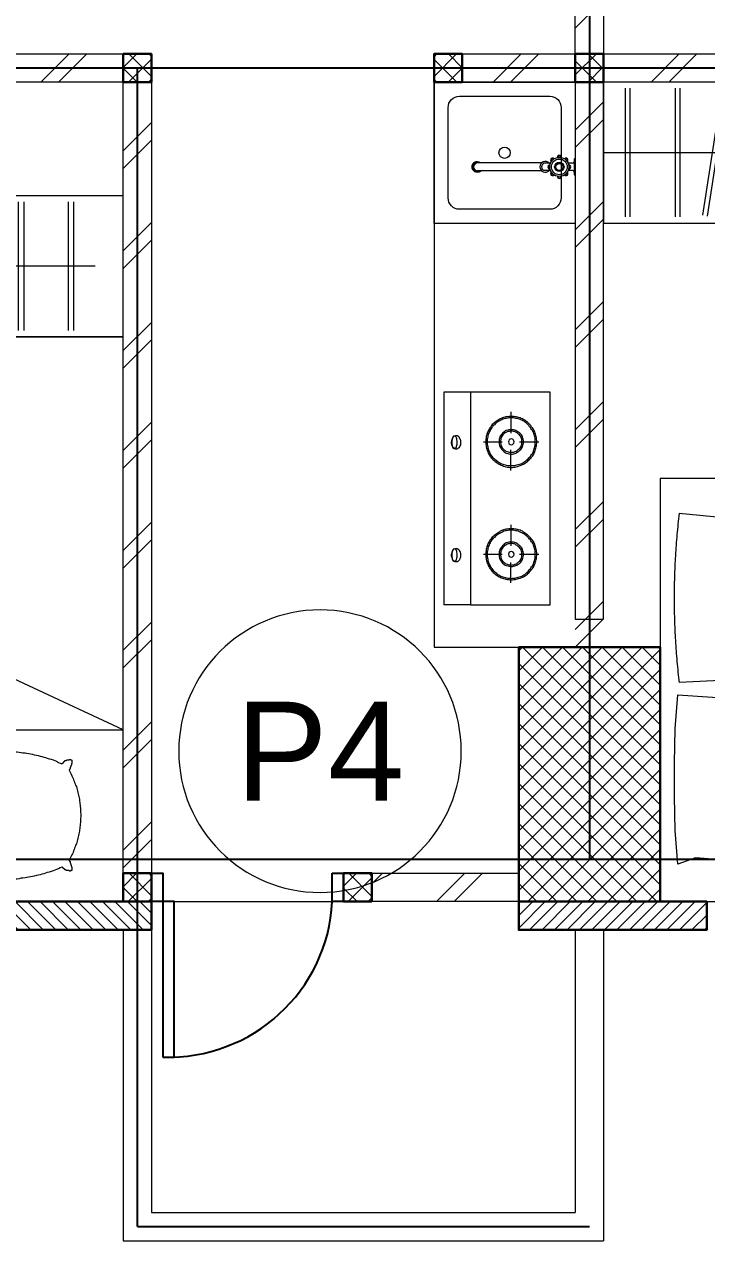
# Model space of a CAD drawing. Header units: millimetres. Extents: x -108 to 357, y -17 to 192.
# Drawn here: x 0.747 to 3.162, y 131.508 to 135.813 of the extents above; entities that cross this region are included whole.
import ezdxf
from ezdxf.enums import TextEntityAlignment as Align

# ---------------------------------------------------------------- set-up
doc = ezdxf.new("R2010")
doc.units = ezdxf.units.MM
for name, color, linetype, lineweight in [('ars', 11, 'Continuous', 0), ('KOL', 1, 'Continuous', 30), ('KOLOM', 4, 'Continuous', 9), ('lan', 7, 'Continuous', 15), ('NOT', 7, 'Continuous', 20), ('SANITAIR', 15, 'Continuous', 9), ('tem', 5, 'Continuous', 20)]:
    doc.layers.add(name, color=color, linetype=linetype, lineweight=lineweight)
doc.layers.add('as', color=1, linetype='Continuous', plot=False)
doc.layers.add('Kusen', color=30, linetype='Continuous')
doc.styles.add('S', font='simplex', dxfattribs={"width": 0.75})
doc.styles.get("Standard").update_dxf_attribs({"font": 'arial.ttf'})

# ---------------------------------------------------------------- blocks, each defined once
blk = doc.blocks.new('BED1')
at = {"color": 0, "linetype": 'Continuous'}
for points in [[(1.9976, 0), (1.9976, 1.4976), (0, 1.4976), (0, 0), (1.9976, 0)], [(1.5484, 1.0993), (1.1489, 1.0993), (1.1489, 1.4976), (1.5484, 1.0993)], [(1.9346, 1.3656), (1.9443, 1.2458), (1.9467, 1.1259), (1.9467, 1.0061), (1.9443, 0.8862), (1.9346, 0.7663), (1.707, 0.7809), (1.586, 0.7663), (1.6017, 1.1404), (1.586, 1.3656), (1.8717, 1.3426), (1.9346, 1.3656)], [(1.4492, 1.0993), (1.4492, 0)], [(1.5484, 1.0993), (1.5484, 0)], [(1.9298, 0.1235), (1.7724, 0.138), (1.5799, 0.1235), (1.5981, 0.2833), (1.5799, 0.7228), (1.6634, 0.7094), (1.9298, 0.7228)], [(1.9298, 0.1235), (1.931, 0.1332), (1.9322, 0.1429), (1.9334, 0.1513), (1.9346, 0.161), (1.9346, 0.1707), (1.9358, 0.1804), (1.937, 0.1889), (1.9383, 0.1985), (1.9383, 0.2082), (1.9395, 0.2179), (1.9407, 0.2264), (1.9407, 0.2361), (1.9419, 0.2458), (1.9419, 0.2542), (1.9431, 0.2639), (1.9431, 0.2736), (1.9443, 0.2833), (1.9443, 0.2918), (1.9455, 0.3015), (1.9455, 0.3111), (1.9455, 0.3208), (1.9467, 0.3293), (1.9467, 0.339), (1.9467, 0.3487), (1.9467, 0.3584), (1.9479, 0.3668), (1.9479, 0.3765), (1.9479, 0.3862), (1.9479, 0.3959), (1.9479, 0.4044), (1.9479, 0.414), (1.9479, 0.4237), (1.9479, 0.4334), (1.9479, 0.4419), (1.9479, 0.4516), (1.9479, 0.4613), (1.9479, 0.4709), (1.9479, 0.4794), (1.9467, 0.4891), (1.9467, 0.4988), (1.9467, 0.5085), (1.9467, 0.5169), (1.9455, 0.5266), (1.9455, 0.5363), (1.9455, 0.546), (1.9443, 0.5545), (1.9443, 0.5642), (1.9431, 0.5738), (1.9431, 0.5835), (1.9419, 0.592), (1.9419, 0.6017), (1.9407, 0.6114), (1.9407, 0.6199), (1.9395, 0.6295), (1.9383, 0.6392), (1.9383, 0.6489), (1.937, 0.6574), (1.9358, 0.6671), (1.9346, 0.6768), (1.9346, 0.6864), (1.9334, 0.6949), (1.9322, 0.7046), (1.931, 0.7143), (1.9298, 0.7228)]]:
    blk.add_lwpolyline(points, dxfattribs=at)
blk = doc.blocks.new('LEMARI1')
for points in [[(0.6998, 0.4988), (-0.6998, 0.4988)], [(-0.6998, 0), (0.6998, 0), (0.6998, 0.4988), (-0.6998, 0.4988), (-0.6998, 0)], [(-0.5387, 0.4758), (-0.4855, 0.023)], [(-0.4685, 0.0254), (-0.5206, 0.477)], [(-0.3002, 0.4746), (-0.3705, 0.0242)], [(-0.2034, 0.477), (-0.2034, 0.0218)], [(-0.1852, 0.0218), (-0.1852, 0.477)], [(-0.0678, 0.477), (-0.0678, 0.0218)], [(-0.0496, 0.0218), (-0.0496, 0.477)], [(0.3317, 0.4746), (0.2627, 0.0242)], [(0.4286, 0.477), (0.4286, 0.0218)], [(0.4467, 0.0218), (0.4467, 0.477)], [(0.6053, 0.477), (0.6053, 0.0218)], [(0.6235, 0.0218), (0.6235, 0.477)], [(-0.3523, 0.0218), (-0.2821, 0.4709)], [(0.1755, 0.4722), (0.0436, 0.0363)], [(0.0605, 0.0315), (0.1937, 0.4673)], [(0.2797, 0.0218), (0.3499, 0.4709)], [(0.6998, 0.2494), (-0.5993, 0.2494)]]:
    blk.add_lwpolyline(points)
blk = doc.blocks.new('K 10.10')
at = {"layer": 'ars'}
h = blk.add_hatch(dxfattribs=at)
h.set_pattern_fill('_USER', color=256, scale=0.05, angle=45, double=1, pattern_type=0)
h.set_pattern_definition([(45, (0, 0), (-0.035355339, 0.035355339), []), (135, (0, 0), (-0.035355339, -0.035355339), [])])
h.paths.add_polyline_path([(1560.5383, 1380.4069), (1560.6383, 1380.4069), (1560.6383, 1380.5069), (1560.5383, 1380.5069)])
at = {"layer": 'KOL'}
blk.add_lwpolyline([(1560.5383, 1380.4069), (1560.6383, 1380.4069), (1560.6383, 1380.5069), (1560.5383, 1380.5069)], close=True, dxfattribs=at)
blk = doc.blocks.new('typikal-1a')
at = {"layer": 'as'}
blk.add_line((0, 2.8), (6.2, 2.8), dxfattribs=at)
at = {"layer": 'tem'}
for points in [[(0.05, 2.85), (-0.05, 2.85), (-0.05, 5.45), (0.05, 5.45)], [(1.57, 2.75), (0.05, 2.75), (0.05, 2.85), (1.57, 2.85)], [(0.05, 2.75), (-0.05, 2.75), (-0.05, 0.85), (0.05, 0.85)]]:
    blk.add_lwpolyline(points, close=True, dxfattribs=at)
at = {"layer": 'ars', "rotation": 180}
for name, p in [('LEMARI1', (0.7498, 2.75)), ('BED1', (2.2476, 1.3476))]:
    blk.add_blockref(name, p, dxfattribs=at)
at = {"layer": 'KOLOM', "extrusion": (0, 0, -1), "zscale": -1}
blk.add_blockref('K 10.10', (-1560.5883, -1377.6569), dxfattribs=at)
blk = doc.blocks.new("k2'")
at = {"layer": 'ars'}
h = blk.add_hatch(dxfattribs=at)
h.set_pattern_fill('_USER', color=256, scale=0.05, angle=45, double=1, pattern_type=0)
h.set_pattern_definition([(45, (0, -4.95), (-0.03535534, 0.03535534), []), (135, (0, -4.95), (-0.03535534, -0.03535534), [])])
h.paths.add_polyline_path([(-0.25, -0.45), (0.25, -0.45), (0.25, 0.45), (-0.25, 0.45)])
at = {"layer": 'KOL'}
blk.add_lwpolyline([(-0.25, -0.45), (0.25, -0.45), (0.25, 0.45), (-0.25, 0.45)], close=True, dxfattribs=at)
blk = doc.blocks.new('P.60')
at = {"layer": 'Kusen'}
for points in [[(1472.8348, 997.5354), (1472.8748, 997.5354), (1472.8748, 997.4354), (1472.8348, 997.4354)], [(1473.4748, 997.5354), (1473.5148, 997.5354), (1473.5148, 997.4354), (1473.4748, 997.4354)], [(1472.8748, 996.8854), (1472.9148, 996.8854), (1472.9148, 997.4354), (1472.8748, 997.4354)]]:
    blk.add_lwpolyline(points, close=True, dxfattribs=at)
blk.add_arc((1472.8948, 997.4658), 0.5808, 268.0266, 356.9943, dxfattribs=at)
blk = doc.blocks.new('KRAN DPR ATAS')
for p, q in [((-0.0289, 0), (0.0289, 0)), ((-0.0289, 0), (-0.0289, -0.0021)), ((0.0289, 0), (0.0289, -0.0021)), ((-0.0275, -0.0035), (0.0275, -0.0035)), ((-0.0127, -0.0092), (-0.0127, -0.0252)), ((0.0127, -0.0092), (0.0127, -0.0252)), ((-0.014, -0.1188), (-0.014, -0.3457)), ((-0.0127, -0.0877), (-0.0127, -0.1101)), ((0.0127, -0.0877), (0.0127, -0.1101)), ((0.014, -0.1188), (0.014, -0.3457))]:
    blk.add_line(p, q)
for radius in [0.0338, 0.0279, 0.0166, 0.0138, 0.0123]:
    blk.add_circle((0, -0.0564), radius)
for centre, radius, start, end in [((-0.0239, -0.0326), 0.00706, 39.002, 230.998), ((-0.0222, -0.0342), 0.00706, 58.1189, 211.8811), ((-0.0275, -0.0021), 0.00141, 180, 270), ((-0.0183, -0.0092), 0.00564, 0, 90), ((-0.0009, -0.0214), 0.00884, 254.902, 254.902), ((0, -0.0227), 0.00706, 354.002, 185.998), ((0, -0.025), 0.00706, 13.1189, 166.8811), ((0.0183, -0.0092), 0.00564, 90, 180), ((0.0239, -0.0326), 0.00706, 309.002, 140.998), ((0.0222, -0.0342), 0.00706, 328.1189, 121.8811), ((0.0275, -0.0021), 0.00141, 270, 0), ((-0.0338, -0.0564), 0.00706, 84.002, 275.998), ((-0.0315, -0.0564), 0.00706, 103.1189, 256.8811), ((-0.0239, -0.0803), 0.00706, 129.002, 320.998), ((-0.0222, -0.0787), 0.00706, 148.1189, 301.8811), ((0.0239, -0.0803), 0.00706, 219.002, 50.998), ((0.0222, -0.0787), 0.00706, 238.1189, 31.8811), ((0.0338, -0.0564), 0.00706, 264.002, 95.998), ((0.0315, -0.0564), 0.00706, 283.1189, 76.8811), ((0, -0.1058), 0.0191, 134.711, 45.289), ((0, -0.1058), 0.0134, 198.6717, 270), ((0, -0.0902), 0.00706, 174.002, 5.998), ((0, -0.0879), 0.00706, 193.1189, 346.8811), ((0, -0.1058), 0.0134, 270, 341.3283), ((0, -0.3457), 0.0178, 141.8277, 38.1723), ((0, -0.3484), 0.0178, 175.6641, 4.3359), ((0, -0.3457), 0.014, 180, 0)]:
    blk.add_arc(centre, radius, start, end)
blk = doc.blocks.new('KOMPOR')
for points in [[(0, 0.3765), (0, -0.3765)], [(0.0944, 0.3765), (0, 0.3765)], [(0.3765, 0.3765), (0.0944, 0.3765)], [(0.0944, 0.3765), (0.0944, -0.3765)], [(0.3765, -0.3765), (0.3765, 0.3765)], [(0.2373, 0.3063), (0.2373, 0.2312)], [(0.2385, 0.2906), (0.2337, 0.2906), (0.23, 0.2906), (0.2252, 0.2893), (0.2203, 0.2893), (0.2167, 0.2881), (0.2119, 0.2869), (0.2082, 0.2857), (0.2034, 0.2833), (0.1998, 0.2821), (0.1961, 0.2797), (0.1925, 0.2772), (0.1889, 0.276), (0.1852, 0.2724), (0.1816, 0.27), (0.178, 0.2676), (0.1755, 0.2639), (0.1719, 0.2615), (0.1695, 0.2579), (0.1671, 0.2542), (0.1634, 0.2506), (0.1622, 0.247), (0.1598, 0.2433), (0.1574, 0.2397), (0.1562, 0.2361), (0.1538, 0.2312), (0.1525, 0.2276), (0.1513, 0.2228), (0.1501, 0.2191), (0.1501, 0.2143), (0.1489, 0.2094), (0.1489, 0.2058), (0.1489, 0.201), (0.1489, 0.1961), (0.1489, 0.1913), (0.1501, 0.1864), (0.1501, 0.1828), (0.1513, 0.178), (0.1525, 0.1743), (0.1538, 0.1695), (0.1562, 0.1659), (0.1574, 0.161), (0.1598, 0.1574), (0.1622, 0.1538), (0.1634, 0.1501), (0.1671, 0.1465), (0.1695, 0.1429), (0.1719, 0.1404), (0.1755, 0.1368), (0.178, 0.1344), (0.1816, 0.1308), (0.1852, 0.1283), (0.1889, 0.1259), (0.1925, 0.1235), (0.1961, 0.1211), (0.1998, 0.1199), (0.2034, 0.1174), (0.2082, 0.1162), (0.2119, 0.115), (0.2167, 0.1138), (0.2203, 0.1126), (0.2252, 0.1114), (0.23, 0.1114), (0.2337, 0.1102), (0.2385, 0.1102), (0.2433, 0.1102), (0.2482, 0.1114), (0.253, 0.1114), (0.2567, 0.1126), (0.2615, 0.1138), (0.2651, 0.115), (0.27, 0.1162), (0.2736, 0.1174), (0.2785, 0.1199), (0.2821, 0.1211), (0.2857, 0.1235), (0.2893, 0.1259), (0.293, 0.1283), (0.2966, 0.1308), (0.299, 0.1344), (0.3027, 0.1368), (0.3051, 0.1404), (0.3087, 0.1429), (0.3111, 0.1465), (0.3136, 0.1501), (0.316, 0.1538), (0.3184, 0.1574), (0.3196, 0.161), (0.322, 0.1659), (0.3232, 0.1695), (0.3245, 0.1743), (0.3257, 0.178), (0.3269, 0.1828), (0.3281, 0.1864), (0.3281, 0.1913), (0.3293, 0.1961), (0.3293, 0.201), (0.3293, 0.2058), (0.3281, 0.2094), (0.3281, 0.2143), (0.3269, 0.2191), (0.3257, 0.2228), (0.3245, 0.2276), (0.3232, 0.2312), (0.322, 0.2361), (0.3196, 0.2397), (0.3184, 0.2433), (0.316, 0.247), (0.3136, 0.2506), (0.3111, 0.2542), (0.3087, 0.2579), (0.3051, 0.2615), (0.3027, 0.2639), (0.299, 0.2676), (0.2966, 0.27), (0.293, 0.2724), (0.2893, 0.276), (0.2857, 0.2772), (0.2821, 0.2797), (0.2785, 0.2821), (0.2736, 0.2833), (0.27, 0.2857), (0.2651, 0.2869), (0.2615, 0.2881), (0.2567, 0.2893), (0.253, 0.2893), (0.2482, 0.2906), (0.2433, 0.2906), (0.2385, 0.2906)], [(0.2385, 0.2857), (0.2349, 0.2857), (0.23, 0.2857), (0.2264, 0.2845), (0.2215, 0.2833), (0.2179, 0.2833), (0.2131, 0.2821), (0.2094, 0.2809), (0.2058, 0.2785), (0.2022, 0.2772), (0.1985, 0.2748), (0.1949, 0.2736), (0.1913, 0.2712), (0.1877, 0.2688), (0.1852, 0.2663), (0.1816, 0.2639), (0.1792, 0.2603), (0.1755, 0.2579), (0.1731, 0.2542), (0.1707, 0.2518), (0.1683, 0.2482), (0.1659, 0.2446), (0.1646, 0.2409), (0.1622, 0.2373), (0.161, 0.2337), (0.1586, 0.23), (0.1574, 0.2264), (0.1562, 0.2215), (0.1562, 0.2179), (0.155, 0.2131), (0.1538, 0.2094), (0.1538, 0.2046), (0.1538, 0.201), (0.1538, 0.1961), (0.1538, 0.1925), (0.155, 0.1877), (0.1562, 0.184), (0.1562, 0.1792), (0.1574, 0.1755), (0.1586, 0.1719), (0.161, 0.1671), (0.1622, 0.1634), (0.1646, 0.1598), (0.1659, 0.1562), (0.1683, 0.1525), (0.1707, 0.1501), (0.1731, 0.1465), (0.1755, 0.1441), (0.1792, 0.1404), (0.1816, 0.138), (0.1852, 0.1356), (0.1877, 0.132), (0.1913, 0.1308), (0.1949, 0.1283), (0.1985, 0.1259), (0.2022, 0.1235), (0.2058, 0.1223), (0.2094, 0.1211), (0.2131, 0.1199), (0.2179, 0.1186), (0.2215, 0.1174), (0.2264, 0.1162), (0.23, 0.1162), (0.2349, 0.1162), (0.2385, 0.1162), (0.2433, 0.1162), (0.247, 0.1162), (0.2518, 0.1162), (0.2554, 0.1174), (0.2603, 0.1186), (0.2639, 0.1199), (0.2676, 0.1211), (0.2724, 0.1223), (0.276, 0.1235), (0.2797, 0.1259), (0.2833, 0.1283), (0.2869, 0.1308), (0.2893, 0.132), (0.293, 0.1356), (0.2954, 0.138), (0.299, 0.1404), (0.3015, 0.1441), (0.3039, 0.1465), (0.3075, 0.1501), (0.3087, 0.1525), (0.3111, 0.1562), (0.3136, 0.1598), (0.316, 0.1634), (0.3172, 0.1671), (0.3184, 0.1719), (0.3196, 0.1755), (0.3208, 0.1792), (0.322, 0.184), (0.3232, 0.1877), (0.3232, 0.1925), (0.3232, 0.1961), (0.3232, 0.201), (0.3232, 0.2046), (0.3232, 0.2094), (0.3232, 0.2131), (0.322, 0.2179), (0.3208, 0.2215), (0.3196, 0.2264), (0.3184, 0.23), (0.3172, 0.2337), (0.316, 0.2373), (0.3136, 0.2409), (0.3111, 0.2446), (0.3087, 0.2482), (0.3075, 0.2518), (0.3039, 0.2542), (0.3015, 0.2579), (0.299, 0.2603), (0.2954, 0.2639), (0.293, 0.2663), (0.2893, 0.2688), (0.2869, 0.2712), (0.2833, 0.2736), (0.2797, 0.2748), (0.276, 0.2772), (0.2724, 0.2785), (0.2676, 0.2809), (0.2639, 0.2821), (0.2603, 0.2833), (0.2554, 0.2833), (0.2518, 0.2845), (0.247, 0.2857), (0.2433, 0.2857), (0.2385, 0.2857)], [(0.0436, 0.2228), (0.0472, 0.2228), (0.0496, 0.2215), (0.0533, 0.2191), (0.0545, 0.2155), (0.0557, 0.2119), (0.0581, 0.2094), (0.0593, 0.2046), (0.0593, 0.1998), (0.0593, 0.1949), (0.0593, 0.1901), (0.0569, 0.1864), (0.0557, 0.1828), (0.0533, 0.1792), (0.0508, 0.178), (0.0484, 0.1755), (0.046, 0.1743), (0.0424, 0.1743), (0.04, 0.1755), (0.0375, 0.178), (0.0339, 0.1792), (0.0327, 0.1828), (0.0315, 0.1864), (0.0291, 0.1901), (0.0278, 0.1949), (0.0278, 0.1998), (0.0291, 0.2046), (0.0303, 0.2094), (0.0315, 0.2119), (0.0339, 0.2155), (0.0351, 0.2191), (0.0375, 0.2215), (0.0412, 0.2228), (0.0436, 0.2228)], [(0.0375, 0.2215), (0.04, 0.2215), (0.04, 0.2203), (0.0424, 0.2179), (0.0436, 0.2155), (0.0448, 0.2119), (0.0448, 0.2082), (0.046, 0.2034), (0.046, 0.1998), (0.046, 0.1961), (0.046, 0.1913), (0.0448, 0.1877), (0.0436, 0.184), (0.0436, 0.1816), (0.0412, 0.178), (0.04, 0.1768), (0.0387, 0.1755), (0.0375, 0.1755), (0.0351, 0.1768), (0.0339, 0.178), (0.0327, 0.1816), (0.0315, 0.184), (0.0315, 0.1877), (0.0303, 0.1913), (0.0303, 0.1961), (0.0303, 0.1998), (0.0303, 0.2034), (0.0315, 0.2082), (0.0315, 0.2119), (0.0327, 0.2155), (0.0339, 0.2179), (0.0351, 0.2203), (0.0363, 0.2215), (0.0375, 0.2215)], [(0.2385, 0.2433), (0.2349, 0.2433), (0.23, 0.2433), (0.2264, 0.2421), (0.2215, 0.2409), (0.2179, 0.2385), (0.2143, 0.2361), (0.2119, 0.2337), (0.2082, 0.2312), (0.2058, 0.2276), (0.2034, 0.2252), (0.201, 0.2215), (0.1985, 0.2179), (0.1973, 0.2131), (0.1961, 0.2094), (0.1961, 0.2046), (0.1961, 0.201), (0.1961, 0.1961), (0.1961, 0.1925), (0.1973, 0.1877), (0.1985, 0.184), (0.201, 0.1804), (0.2034, 0.1768), (0.2058, 0.1731), (0.2082, 0.1707), (0.2119, 0.1671), (0.2143, 0.1646), (0.2179, 0.1622), (0.2215, 0.161), (0.2264, 0.1598), (0.23, 0.1586), (0.2349, 0.1574), (0.2385, 0.1574), (0.2433, 0.1574), (0.247, 0.1586), (0.2518, 0.1598), (0.2554, 0.161), (0.2591, 0.1622), (0.2627, 0.1646), (0.2663, 0.1671), (0.2688, 0.1707), (0.2724, 0.1731), (0.2748, 0.1768), (0.2772, 0.1804), (0.2785, 0.184), (0.2797, 0.1877), (0.2809, 0.1925), (0.2821, 0.1961), (0.2821, 0.201), (0.2821, 0.2046), (0.2809, 0.2094), (0.2797, 0.2131), (0.2785, 0.2179), (0.2772, 0.2215), (0.2748, 0.2252), (0.2724, 0.2276), (0.2688, 0.2312), (0.2663, 0.2337), (0.2627, 0.2361), (0.2591, 0.2385), (0.2554, 0.2409), (0.2518, 0.2421), (0.247, 0.2433), (0.2433, 0.2433), (0.2385, 0.2433)], [(0.2385, 0.2385), (0.2349, 0.2385), (0.2312, 0.2373), (0.2276, 0.2373), (0.224, 0.2361), (0.2203, 0.2337), (0.2179, 0.2324), (0.2143, 0.23), (0.2119, 0.2276), (0.2094, 0.2252), (0.207, 0.2215), (0.2058, 0.2191), (0.2034, 0.2155), (0.2022, 0.2119), (0.2022, 0.2082), (0.201, 0.2046), (0.201, 0.201), (0.201, 0.1973), (0.2022, 0.1925), (0.2022, 0.1889), (0.2034, 0.1864), (0.2058, 0.1828), (0.207, 0.1792), (0.2094, 0.1768), (0.2119, 0.1743), (0.2143, 0.1719), (0.2179, 0.1695), (0.2203, 0.1671), (0.224, 0.1659), (0.2276, 0.1646), (0.2312, 0.1634), (0.2349, 0.1634), (0.2385, 0.1622), (0.2421, 0.1634), (0.247, 0.1634), (0.2506, 0.1646), (0.253, 0.1659), (0.2567, 0.1671), (0.2603, 0.1695), (0.2627, 0.1719), (0.2651, 0.1743), (0.2676, 0.1768), (0.27, 0.1792), (0.2724, 0.1828), (0.2736, 0.1864), (0.2748, 0.1889), (0.276, 0.1925), (0.276, 0.1973), (0.2772, 0.201), (0.276, 0.2046), (0.276, 0.2082), (0.2748, 0.2119), (0.2736, 0.2155), (0.2724, 0.2191), (0.27, 0.2215), (0.2676, 0.2252), (0.2651, 0.2276), (0.2627, 0.23), (0.2603, 0.2324), (0.2567, 0.2337), (0.253, 0.2361), (0.2506, 0.2373), (0.247, 0.2373), (0.2421, 0.2385), (0.2385, 0.2385)], [(0.1404, 0.201), (0.207, 0.201)], [(0.2385, 0.2107), (0.2349, 0.2094), (0.2312, 0.2082), (0.23, 0.2046), (0.2288, 0.201), (0.23, 0.1961), (0.2312, 0.1937), (0.2349, 0.1913), (0.2385, 0.1901), (0.2433, 0.1913), (0.2458, 0.1937), (0.2482, 0.1961), (0.2494, 0.201), (0.2482, 0.2046), (0.2458, 0.2082), (0.2433, 0.2094), (0.2385, 0.2107)], [(0.3366, 0.1998), (0.2676, 0.1998)], [(0.2373, 0.0993), (0.2373, 0.1719)], [(0.2385, -0.1077), (0.2337, -0.1077), (0.23, -0.1077), (0.2252, -0.109), (0.2203, -0.109), (0.2167, -0.1102), (0.2119, -0.1114), (0.2082, -0.1126), (0.2034, -0.115), (0.1998, -0.1162), (0.1961, -0.1186), (0.1925, -0.1211), (0.1889, -0.1235), (0.1852, -0.1259), (0.1816, -0.1283), (0.178, -0.1308), (0.1755, -0.1344), (0.1719, -0.1368), (0.1695, -0.1404), (0.1671, -0.1441), (0.1634, -0.1477), (0.1622, -0.1513), (0.1598, -0.155), (0.1574, -0.1586), (0.1562, -0.1622), (0.1538, -0.1671), (0.1525, -0.1707), (0.1513, -0.1755), (0.1501, -0.1792), (0.1501, -0.184), (0.1489, -0.1889), (0.1489, -0.1925), (0.1489, -0.1973), (0.1489, -0.2022), (0.1489, -0.207), (0.1501, -0.2119), (0.1501, -0.2155), (0.1513, -0.2203), (0.1525, -0.224), (0.1538, -0.2288), (0.1562, -0.2324), (0.1574, -0.2373), (0.1598, -0.2409), (0.1622, -0.2446), (0.1634, -0.2482), (0.1671, -0.2518), (0.1695, -0.2554), (0.1719, -0.2579), (0.1755, -0.2615), (0.178, -0.2639), (0.1816, -0.2676), (0.1852, -0.27), (0.1889, -0.2724), (0.1925, -0.2748), (0.1961, -0.2772), (0.1998, -0.2785), (0.2034, -0.2809), (0.2082, -0.2821), (0.2119, -0.2833), (0.2167, -0.2845), (0.2203, -0.2857), (0.2252, -0.2869), (0.23, -0.2869), (0.2337, -0.2881), (0.2385, -0.2881), (0.2433, -0.2881), (0.2482, -0.2869), (0.253, -0.2869), (0.2567, -0.2857), (0.2615, -0.2845), (0.2651, -0.2833), (0.27, -0.2821), (0.2736, -0.2809), (0.2785, -0.2785), (0.2821, -0.2772), (0.2857, -0.2748), (0.2893, -0.2724), (0.293, -0.27), (0.2966, -0.2676), (0.299, -0.2639), (0.3027, -0.2615), (0.3051, -0.2579), (0.3087, -0.2554), (0.3111, -0.2518), (0.3136, -0.2482), (0.316, -0.2446), (0.3184, -0.2409), (0.3196, -0.2373), (0.322, -0.2324), (0.3232, -0.2288), (0.3245, -0.224), (0.3257, -0.2203), (0.3269, -0.2155), (0.3281, -0.2119), (0.3281, -0.207), (0.3293, -0.2022), (0.3293, -0.1973), (0.3293, -0.1925), (0.3281, -0.1889), (0.3281, -0.184), (0.3269, -0.1792), (0.3257, -0.1755), (0.3245, -0.1707), (0.3232, -0.1671), (0.322, -0.1622), (0.3196, -0.1586), (0.3184, -0.155), (0.316, -0.1513), (0.3136, -0.1477), (0.3111, -0.1441), (0.3087, -0.1404), (0.3051, -0.1368), (0.3027, -0.1344), (0.299, -0.1308), (0.2966, -0.1283), (0.293, -0.1259), (0.2893, -0.1235), (0.2857, -0.1211), (0.2821, -0.1186), (0.2785, -0.1162), (0.2736, -0.115), (0.27, -0.1126), (0.2651, -0.1114), (0.2615, -0.1102), (0.2567, -0.109), (0.253, -0.109), (0.2482, -0.1077), (0.2433, -0.1077), (0.2385, -0.1077)], [(0.2385, -0.1126), (0.2349, -0.1126), (0.23, -0.1126), (0.2264, -0.1138), (0.2215, -0.115), (0.2179, -0.115), (0.2131, -0.1162), (0.2094, -0.1174), (0.2058, -0.1199), (0.2022, -0.1211), (0.1985, -0.1235), (0.1949, -0.1247), (0.1913, -0.1271), (0.1877, -0.1295), (0.1852, -0.132), (0.1816, -0.1344), (0.1792, -0.138), (0.1755, -0.1404), (0.1731, -0.1441), (0.1707, -0.1465), (0.1683, -0.1501), (0.1659, -0.1538), (0.1646, -0.1574), (0.1622, -0.161), (0.161, -0.1646), (0.1586, -0.1683), (0.1574, -0.1719), (0.1562, -0.1768), (0.1562, -0.1804), (0.155, -0.1852), (0.1538, -0.1889), (0.1538, -0.1937), (0.1538, -0.1973), (0.1538, -0.2022), (0.1538, -0.2058), (0.155, -0.2107), (0.1562, -0.2143), (0.1562, -0.2191), (0.1574, -0.2228), (0.1586, -0.2264), (0.161, -0.2312), (0.1622, -0.2349), (0.1646, -0.2385), (0.1659, -0.2421), (0.1683, -0.2458), (0.1707, -0.2482), (0.1731, -0.2518), (0.1755, -0.2554), (0.1792, -0.2579), (0.1816, -0.2603), (0.1852, -0.2627), (0.1877, -0.2663), (0.1913, -0.2688), (0.1949, -0.27), (0.1985, -0.2724), (0.2022, -0.2748), (0.2058, -0.276), (0.2094, -0.2772), (0.2131, -0.2785), (0.2179, -0.2797), (0.2215, -0.2809), (0.2264, -0.2821), (0.23, -0.2821), (0.2349, -0.2821), (0.2385, -0.2833), (0.2433, -0.2821), (0.247, -0.2821), (0.2518, -0.2821), (0.2554, -0.2809), (0.2603, -0.2797), (0.2639, -0.2785), (0.2676, -0.2772), (0.2724, -0.276), (0.276, -0.2748), (0.2797, -0.2724), (0.2833, -0.27), (0.2869, -0.2688), (0.2893, -0.2663), (0.293, -0.2627), (0.2954, -0.2603), (0.299, -0.2579), (0.3015, -0.2554), (0.3039, -0.2518), (0.3075, -0.2482), (0.3087, -0.2458), (0.3111, -0.2421), (0.3136, -0.2385), (0.316, -0.2349), (0.3172, -0.2312), (0.3184, -0.2264), (0.3196, -0.2228), (0.3208, -0.2191), (0.322, -0.2143), (0.3232, -0.2107), (0.3232, -0.2058), (0.3232, -0.2022), (0.3232, -0.1973), (0.3232, -0.1937), (0.3232, -0.1889), (0.3232, -0.1852), (0.322, -0.1804), (0.3208, -0.1768), (0.3196, -0.1719), (0.3184, -0.1683), (0.3172, -0.1646), (0.316, -0.161), (0.3136, -0.1574), (0.3111, -0.1538), (0.3087, -0.1501), (0.3075, -0.1465), (0.3039, -0.1441), (0.3015, -0.1404), (0.299, -0.138), (0.2954, -0.1344), (0.293, -0.132), (0.2893, -0.1295), (0.2869, -0.1271), (0.2833, -0.1247), (0.2797, -0.1235), (0.276, -0.1211), (0.2724, -0.1199), (0.2676, -0.1174), (0.2639, -0.1162), (0.2603, -0.115), (0.2554, -0.115), (0.2518, -0.1138), (0.247, -0.1126), (0.2433, -0.1126), (0.2385, -0.1126)], [(0.2373, -0.0932), (0.2373, -0.1671)], [(0.2385, -0.155), (0.2349, -0.155), (0.23, -0.155), (0.2264, -0.1562), (0.2215, -0.1574), (0.2179, -0.1598), (0.2143, -0.1622), (0.2119, -0.1646), (0.2082, -0.1671), (0.2058, -0.1707), (0.2034, -0.1731), (0.201, -0.1768), (0.1985, -0.1804), (0.1973, -0.1852), (0.1961, -0.1889), (0.1961, -0.1937), (0.1961, -0.1973), (0.1961, -0.2022), (0.1961, -0.207), (0.1973, -0.2107), (0.1985, -0.2143), (0.201, -0.2179), (0.2034, -0.2215), (0.2058, -0.2252), (0.2082, -0.2288), (0.2119, -0.2312), (0.2143, -0.2337), (0.2179, -0.2361), (0.2215, -0.2373), (0.2264, -0.2385), (0.23, -0.2397), (0.2349, -0.2409), (0.2385, -0.2409), (0.2433, -0.2409), (0.247, -0.2397), (0.2518, -0.2385), (0.2554, -0.2373), (0.2591, -0.2361), (0.2627, -0.2337), (0.2663, -0.2312), (0.2688, -0.2288), (0.2724, -0.2252), (0.2748, -0.2215), (0.2772, -0.2179), (0.2785, -0.2143), (0.2797, -0.2107), (0.2809, -0.207), (0.2821, -0.2022), (0.2821, -0.1973), (0.2821, -0.1937), (0.2809, -0.1889), (0.2797, -0.1852), (0.2785, -0.1804), (0.2772, -0.1768), (0.2748, -0.1731), (0.2724, -0.1707), (0.2688, -0.1671), (0.2663, -0.1646), (0.2627, -0.1622), (0.2591, -0.1598), (0.2554, -0.1574), (0.2518, -0.1562), (0.247, -0.155), (0.2433, -0.155), (0.2385, -0.155)], [(0.2385, -0.1598), (0.2349, -0.1598), (0.2312, -0.161), (0.2276, -0.161), (0.224, -0.1622), (0.2203, -0.1646), (0.2179, -0.1659), (0.2143, -0.1683), (0.2119, -0.1707), (0.2094, -0.1731), (0.207, -0.1768), (0.2058, -0.1792), (0.2034, -0.1828), (0.2022, -0.1864), (0.2022, -0.1901), (0.201, -0.1937), (0.201, -0.1973), (0.201, -0.2022), (0.2022, -0.2058), (0.2022, -0.2094), (0.2034, -0.2131), (0.2058, -0.2155), (0.207, -0.2191), (0.2094, -0.2215), (0.2119, -0.224), (0.2143, -0.2264), (0.2179, -0.2288), (0.2203, -0.2312), (0.224, -0.2324), (0.2276, -0.2337), (0.2312, -0.2349), (0.2349, -0.2349), (0.2385, -0.2361), (0.2421, -0.2349), (0.247, -0.2349), (0.2506, -0.2337), (0.253, -0.2324), (0.2567, -0.2312), (0.2603, -0.2288), (0.2627, -0.2264), (0.2651, -0.224), (0.2676, -0.2215), (0.27, -0.2191), (0.2724, -0.2155), (0.2736, -0.2131), (0.2748, -0.2094), (0.276, -0.2058), (0.276, -0.2022), (0.2772, -0.1973), (0.276, -0.1937), (0.276, -0.1901), (0.2748, -0.1864), (0.2736, -0.1828), (0.2724, -0.1792), (0.27, -0.1768), (0.2676, -0.1731), (0.2651, -0.1707), (0.2627, -0.1683), (0.2603, -0.1659), (0.2567, -0.1646), (0.253, -0.1622), (0.2506, -0.161), (0.247, -0.161), (0.2421, -0.1598), (0.2385, -0.1598)], [(0.0436, -0.1768), (0.0472, -0.1768), (0.0496, -0.178), (0.0533, -0.1804), (0.0545, -0.1828), (0.0557, -0.1864), (0.0581, -0.1901), (0.0593, -0.1949), (0.0593, -0.1985), (0.0593, -0.2034), (0.0593, -0.2082), (0.0569, -0.2119), (0.0557, -0.2167), (0.0533, -0.2191), (0.0508, -0.2215), (0.0484, -0.224), (0.046, -0.224), (0.0424, -0.224), (0.04, -0.224), (0.0375, -0.2215), (0.0339, -0.2191), (0.0327, -0.2167), (0.0315, -0.2119), (0.0291, -0.2082), (0.0278, -0.2034), (0.0278, -0.1985), (0.0291, -0.1949), (0.0303, -0.1901), (0.0315, -0.1864), (0.0339, -0.1828), (0.0351, -0.1804), (0.0375, -0.178), (0.0412, -0.1768), (0.0436, -0.1768)], [(0.0375, -0.1768), (0.04, -0.178), (0.04, -0.1792), (0.0424, -0.1804), (0.0436, -0.1828), (0.0448, -0.1864), (0.0448, -0.1901), (0.046, -0.1949), (0.046, -0.1985), (0.046, -0.2034), (0.046, -0.2082), (0.0448, -0.2107), (0.0436, -0.2155), (0.0436, -0.2179), (0.0412, -0.2203), (0.04, -0.2228), (0.0387, -0.2228), (0.0375, -0.2228), (0.0351, -0.2228), (0.0339, -0.2203), (0.0327, -0.2179), (0.0315, -0.2155), (0.0315, -0.2107), (0.0303, -0.2082), (0.0303, -0.2034), (0.0303, -0.1985), (0.0303, -0.1949), (0.0315, -0.1901), (0.0315, -0.1864), (0.0327, -0.1828), (0.0339, -0.1804), (0.0351, -0.1792), (0.0363, -0.178), (0.0375, -0.1768)], [(0.1404, -0.1973), (0.207, -0.1973)], [(0.2385, -0.1877), (0.2349, -0.1889), (0.2312, -0.1901), (0.23, -0.1937), (0.2288, -0.1973), (0.23, -0.2022), (0.2312, -0.2046), (0.2349, -0.207), (0.2385, -0.2082), (0.2433, -0.207), (0.2458, -0.2046), (0.2482, -0.2022), (0.2494, -0.1973), (0.2482, -0.1937), (0.2458, -0.1901), (0.2433, -0.1889), (0.2385, -0.1877)], [(0.3366, -0.1985), (0.2676, -0.1985)], [(0.2373, -0.299), (0.2373, -0.2264)], [(0.0944, -0.3765), (0, -0.3765)], [(0.0944, -0.3765), (0.3765, -0.3765)]]:
    blk.add_lwpolyline(points)
blk = doc.blocks.new('BED2')
blk.add_lwpolyline([(-0.4994, 1.9988), (0.4994, 1.9988), (0.4994, 0), (-0.4994, 0)], close=True)
for points in [[(0.4994, 1.9988), (0.4994, 0)], [(0.2827, 1.8765), (0.2766, 1.8789), (0.2706, 1.8826), (0.2633, 1.885), (0.2573, 1.8874), (0.2512, 1.8898), (0.2439, 1.8923), (0.2379, 1.8947), (0.2306, 1.8959), (0.2246, 1.8983), (0.2185, 1.9007), (0.2113, 1.9019), (0.2052, 1.9044), (0.1979, 1.9056), (0.1919, 1.9068), (0.1846, 1.9092), (0.1786, 1.9104), (0.1713, 1.9116), (0.1653, 1.9128), (0.158, 1.914), (0.1519, 1.9153), (0.1447, 1.9165), (0.1374, 1.9165), (0.1314, 1.9177), (0.1241, 1.9189), (0.118, 1.9189), (0.1108, 1.9201), (0.1047, 1.9201), (0.0975, 1.9201), (0.0902, 1.9213), (0.0841, 1.9213), (0.0769, 1.9213), (0.0708, 1.9213), (0.0636, 1.9213), (0.0563, 1.9213), (0.0502, 1.9213), (0.043, 1.9201), (0.0369, 1.9201), (0.0297, 1.9201), (0.0224, 1.9189), (0.0163, 1.9189), (0.0091, 1.9177), (0.003, 1.9165), (-0.0042, 1.9165), (-0.0115, 1.9153), (-0.0176, 1.914), (-0.0248, 1.9128), (-0.0309, 1.9116), (-0.0381, 1.9104), (-0.0442, 1.9092), (-0.0515, 1.9068), (-0.0575, 1.9056), (-0.0648, 1.9044), (-0.0708, 1.9019), (-0.0781, 1.9007), (-0.0841, 1.8983), (-0.0902, 1.8959), (-0.0975, 1.8947), (-0.1035, 1.8923), (-0.1108, 1.8898), (-0.1168, 1.8874), (-0.1229, 1.885), (-0.1301, 1.8826), (-0.1362, 1.8789), (-0.1423, 1.8765)], [(-0.1677, 1.8523), (-0.1701, 1.8475), (-0.1725, 1.8426), (-0.1749, 1.8378), (-0.1774, 1.8329), (-0.1798, 1.8293), (-0.1822, 1.8245), (-0.1834, 1.8196), (-0.1858, 1.8148), (-0.187, 1.8099), (-0.1895, 1.8051), (-0.1907, 1.799), (-0.1931, 1.7942), (-0.1943, 1.7893), (-0.1955, 1.7845), (-0.1967, 1.7797), (-0.1979, 1.7748), (-0.1992, 1.77), (-0.2004, 1.7651), (-0.2016, 1.7591), (-0.2028, 1.7542), (-0.204, 1.7494), (-0.204, 1.7446), (-0.2052, 1.7397), (-0.2052, 1.7349), (-0.2064, 1.7288), (-0.2064, 1.724), (-0.2076, 1.7191), (-0.2076, 1.7143), (-0.2076, 1.7082), (-0.2076, 1.7034), (-0.2076, 1.6985), (-0.2088, 1.6937), (-0.2076, 1.6877), (-0.2076, 1.6828), (-0.2076, 1.678), (-0.2076, 1.6731), (-0.2076, 1.6683), (-0.2064, 1.6622), (-0.2064, 1.6574), (-0.2052, 1.6525), (-0.2052, 1.6477), (-0.204, 1.6429), (-0.204, 1.6368), (-0.2028, 1.632), (-0.2016, 1.6271), (-0.2004, 1.6223), (-0.1992, 1.6174), (-0.1979, 1.6126), (-0.1967, 1.6065), (-0.1955, 1.6017), (-0.1943, 1.5969), (-0.1931, 1.592), (-0.1907, 1.5872), (-0.1895, 1.5823), (-0.187, 1.5775), (-0.1858, 1.5726), (-0.1834, 1.5678), (-0.1822, 1.563), (-0.1798, 1.5581), (-0.1774, 1.5533), (-0.1749, 1.5484), (-0.1725, 1.5436), (-0.1701, 1.5387), (-0.1677, 1.5339)], [(-0.1435, 1.8765), (-0.1435, 1.8765), (-0.1435, 1.8765), (-0.1447, 1.8765), (-0.1447, 1.8777), (-0.1447, 1.8789), (-0.1471, 1.8789), (-0.1471, 1.8814), (-0.1495, 1.8814), (-0.1495, 1.8826), (-0.1495, 1.8826), (-0.1495, 1.8838), (-0.1519, 1.8838), (-0.1519, 1.8862), (-0.1556, 1.8862), (-0.1556, 1.8874), (-0.158, 1.8874), (-0.158, 1.8886), (-0.1592, 1.8886), (-0.1592, 1.8886), (-0.1689, 1.8886), (-0.1689, 1.8898), (-0.1701, 1.8898), (-0.1701, 1.891), (-0.1737, 1.891), (-0.1737, 1.8898), (-0.1737, 1.8898), (-0.1737, 1.8886), (-0.1774, 1.8886), (-0.1774, 1.8886), (-0.1774, 1.8886), (-0.1774, 1.8862), (-0.1786, 1.8862), (-0.1786, 1.8789), (-0.1774, 1.8789), (-0.1774, 1.8765), (-0.1774, 1.8765), (-0.1774, 1.8729), (-0.1762, 1.8729), (-0.1762, 1.8705), (-0.1749, 1.8705), (-0.1749, 1.868), (-0.1737, 1.868), (-0.1737, 1.8668), (-0.1737, 1.8668), (-0.1737, 1.8632), (-0.1725, 1.8632), (-0.1725, 1.8608), (-0.1713, 1.8608), (-0.1713, 1.8571), (-0.1713, 1.8571), (-0.1713, 1.8559), (-0.1701, 1.8559), (-0.1701, 1.8547), (-0.1689, 1.8547), (-0.1689, 1.8523), (-0.1677, 1.8523)], [(0.3081, 1.8523), (0.3081, 1.8523), (0.3081, 1.8547), (0.3093, 1.8547), (0.3093, 1.8559), (0.3105, 1.8559), (0.3105, 1.8571), (0.3117, 1.8571), (0.3117, 1.8608), (0.3117, 1.8608), (0.3117, 1.8632), (0.313, 1.8632), (0.313, 1.8668), (0.3142, 1.8668), (0.3142, 1.868), (0.3142, 1.868), (0.3142, 1.8705), (0.3154, 1.8705), (0.3154, 1.8729), (0.3166, 1.8729), (0.3166, 1.8765), (0.3178, 1.8765), (0.3178, 1.8789), (0.3178, 1.8789), (0.3178, 1.8862), (0.3178, 1.8862), (0.3178, 1.8886), (0.3166, 1.8886), (0.3166, 1.8886), (0.3142, 1.8886), (0.3142, 1.8898), (0.313, 1.8898), (0.313, 1.891), (0.3093, 1.891), (0.3093, 1.8898), (0.3081, 1.8898), (0.3081, 1.8886), (0.2996, 1.8886), (0.2996, 1.8886), (0.2972, 1.8886), (0.2972, 1.8874), (0.296, 1.8874), (0.296, 1.8862), (0.2924, 1.8862), (0.2924, 1.8838), (0.29, 1.8838), (0.29, 1.8826), (0.2887, 1.8826), (0.2887, 1.8814), (0.2863, 1.8814), (0.2863, 1.8789), (0.2851, 1.8789), (0.2851, 1.8777), (0.2839, 1.8777), (0.2839, 1.8765), (0.2839, 1.8765), (0.2839, 1.8765), (0.2827, 1.8765)], [(0.3081, 1.5339), (0.3105, 1.5387), (0.313, 1.5436), (0.3154, 1.5484), (0.3178, 1.5533), (0.3202, 1.5581), (0.3226, 1.563), (0.3238, 1.5678), (0.3263, 1.5726), (0.3275, 1.5775), (0.3299, 1.5823), (0.3311, 1.5872), (0.3335, 1.592), (0.3347, 1.5969), (0.336, 1.6017), (0.3372, 1.6065), (0.3384, 1.6126), (0.3396, 1.6174), (0.3408, 1.6223), (0.342, 1.6271), (0.3432, 1.632), (0.3444, 1.6368), (0.3444, 1.6429), (0.3456, 1.6477), (0.3456, 1.6525), (0.3469, 1.6574), (0.3469, 1.6622), (0.3481, 1.6683), (0.3481, 1.6731), (0.3481, 1.678), (0.3481, 1.6828), (0.3493, 1.6889), (0.3493, 1.6937), (0.3493, 1.6985), (0.3481, 1.7034), (0.3481, 1.7082), (0.3481, 1.7143), (0.3481, 1.7191), (0.3469, 1.724), (0.3469, 1.7288), (0.3456, 1.7349), (0.3456, 1.7397), (0.3444, 1.7446), (0.3444, 1.7494), (0.3432, 1.7542), (0.342, 1.7591), (0.3408, 1.7651), (0.3396, 1.77), (0.3384, 1.7748), (0.3372, 1.7797), (0.336, 1.7845), (0.3347, 1.7893), (0.3335, 1.7942), (0.3311, 1.799), (0.3299, 1.8051), (0.3275, 1.8099), (0.3263, 1.8148), (0.3238, 1.8196), (0.3226, 1.8245), (0.3202, 1.8293), (0.3178, 1.8329), (0.3154, 1.8378), (0.313, 1.8426), (0.3105, 1.8475), (0.3081, 1.8523)], [(-0.1677, 1.5339), (-0.1689, 1.5339), (-0.1689, 1.5327), (-0.1701, 1.5327), (-0.1701, 1.5303), (-0.1713, 1.5303), (-0.1713, 1.5278), (-0.1713, 1.5278), (-0.1713, 1.5254), (-0.1725, 1.5254), (-0.1725, 1.523), (-0.1737, 1.523), (-0.1737, 1.5206), (-0.1737, 1.5206), (-0.1737, 1.5182), (-0.1749, 1.5182), (-0.1749, 1.5169), (-0.1762, 1.5169), (-0.1762, 1.5145), (-0.1774, 1.5145), (-0.1774, 1.5097), (-0.1774, 1.5097), (-0.1774, 1.5073), (-0.1786, 1.5073), (-0.1786, 1.5), (-0.1774, 1.5), (-0.1774, 1.4988), (-0.1774, 1.4988), (-0.1774, 1.4976), (-0.1737, 1.4976), (-0.1737, 1.4964), (-0.1737, 1.4964), (-0.1737, 1.4964), (-0.1701, 1.4964), (-0.1701, 1.4964), (-0.1689, 1.4964), (-0.1689, 1.4976), (-0.1592, 1.4976), (-0.1592, 1.4988), (-0.158, 1.4988), (-0.158, 1.5), (-0.1556, 1.5), (-0.1556, 1.5), (-0.1519, 1.5), (-0.1519, 1.5024), (-0.1495, 1.5024), (-0.1495, 1.5048), (-0.1495, 1.5048), (-0.1495, 1.5061), (-0.1471, 1.5061), (-0.1471, 1.5073), (-0.1447, 1.5073), (-0.1447, 1.5085), (-0.1447, 1.5085), (-0.1435, 1.5085), (-0.1435, 1.5097), (-0.1435, 1.5097)], [(-0.1423, 1.5109), (-0.1362, 1.5085), (-0.1289, 1.5048), (-0.1229, 1.5024), (-0.1168, 1.5), (-0.1108, 1.4976), (-0.1035, 1.4952), (-0.0975, 1.4939), (-0.0902, 1.4915), (-0.0841, 1.4891), (-0.0781, 1.4879), (-0.0708, 1.4855), (-0.0648, 1.4843), (-0.0575, 1.4818), (-0.0515, 1.4806), (-0.0442, 1.4794), (-0.0381, 1.477), (-0.0309, 1.4758), (-0.0248, 1.4746), (-0.0176, 1.4734), (-0.0115, 1.4722), (-0.0042, 1.4722), (0.003, 1.4709), (0.0091, 1.4697), (0.0163, 1.4685), (0.0224, 1.4685), (0.0297, 1.4673), (0.0369, 1.4673), (0.043, 1.4673), (0.0502, 1.4661), (0.0563, 1.4661), (0.0636, 1.4661), (0.0708, 1.4661), (0.0769, 1.4661), (0.0841, 1.4661), (0.0902, 1.4661), (0.0975, 1.4673), (0.1047, 1.4673), (0.1108, 1.4673), (0.118, 1.4685), (0.1241, 1.4685), (0.1314, 1.4697), (0.1386, 1.4709), (0.1447, 1.4722), (0.1519, 1.4722), (0.158, 1.4734), (0.1653, 1.4746), (0.1713, 1.4758), (0.1786, 1.477), (0.1846, 1.4794), (0.1919, 1.4806), (0.1979, 1.4818), (0.2052, 1.4843), (0.2113, 1.4855), (0.2185, 1.4879), (0.2246, 1.4891), (0.2306, 1.4915), (0.2379, 1.4939), (0.2439, 1.4952), (0.2512, 1.4976), (0.2573, 1.5), (0.2633, 1.5024), (0.2706, 1.5061), (0.2766, 1.5085), (0.2827, 1.5109)], [(0.2827, 1.5097), (0.2839, 1.5097)], [(0.2839, 1.5097), (0.2839, 1.5085), (0.2839, 1.5085), (0.2839, 1.5085), (0.2851, 1.5085), (0.2851, 1.5073), (0.2863, 1.5073), (0.2863, 1.5061), (0.2887, 1.5061), (0.2887, 1.5048), (0.29, 1.5048), (0.29, 1.5024), (0.2924, 1.5024), (0.2924, 1.5), (0.296, 1.5), (0.296, 1.5), (0.2972, 1.5), (0.2972, 1.4988), (0.2996, 1.4988), (0.2996, 1.4976), (0.3081, 1.4976), (0.3081, 1.4964), (0.3093, 1.4964), (0.3093, 1.4964), (0.313, 1.4964), (0.313, 1.4964), (0.3142, 1.4964), (0.3142, 1.4976), (0.3166, 1.4976), (0.3166, 1.4988), (0.3178, 1.4988), (0.3178, 1.5), (0.3178, 1.5), (0.3178, 1.5073), (0.3178, 1.5073), (0.3178, 1.5097), (0.3166, 1.5097), (0.3166, 1.5145), (0.3154, 1.5145), (0.3154, 1.5169), (0.3142, 1.5169), (0.3142, 1.5182), (0.3142, 1.5182), (0.3142, 1.5206), (0.313, 1.5206), (0.313, 1.523), (0.3117, 1.523), (0.3117, 1.5254), (0.3117, 1.5254), (0.3117, 1.5278), (0.3105, 1.5278), (0.3105, 1.5303), (0.3093, 1.5303), (0.3093, 1.5327), (0.3081, 1.5327), (0.3081, 1.5339), (0.3081, 1.5339)], [(-0.3154, 1.1441), (-0.3142, 1.1501), (-0.313, 1.155), (-0.3117, 1.161), (-0.3105, 1.1659), (-0.3105, 1.1719), (-0.3093, 1.1768), (-0.3093, 1.1828), (-0.3081, 1.1877), (-0.3081, 1.1937), (-0.3081, 1.1998), (-0.3081, 1.2046), (-0.3093, 1.2107), (-0.3093, 1.2155), (-0.3105, 1.2215), (-0.3105, 1.2264), (-0.3117, 1.2324), (-0.313, 1.2373), (-0.3142, 1.2433), (-0.3154, 1.2482), (-0.3166, 1.253), (-0.319, 1.2591), (-0.3202, 1.2639), (-0.3226, 1.2688), (-0.3238, 1.2748), (-0.3263, 1.2797), (-0.3287, 1.2845), (-0.3311, 1.2893), (-0.3347, 1.2942), (-0.3372, 1.299), (-0.3396, 1.3039), (-0.3432, 1.3087), (-0.3469, 1.3136), (-0.3505, 1.3172), (-0.3541, 1.322), (-0.3577, 1.3257), (-0.3614, 1.3305), (-0.365, 1.3341), (-0.3686, 1.3378), (-0.3735, 1.3426), (-0.3771, 1.3462), (-0.3808, 1.3499), (-0.3856, 1.3523), (-0.3904, 1.3559), (-0.3953, 1.3596), (-0.3989, 1.362), (-0.4038, 1.3644), (-0.4086, 1.368), (-0.4134, 1.3705), (-0.4183, 1.3729), (-0.4231, 1.3753), (-0.4292, 1.3777), (-0.434, 1.3789), (-0.4389, 1.3814), (-0.4437, 1.3826), (-0.4498, 1.385), (-0.4546, 1.3862), (-0.4607, 1.3874), (-0.4655, 1.3886), (-0.4715, 1.3898), (-0.4764, 1.3898), (-0.4824, 1.391), (-0.4873, 1.391), (-0.4933, 1.3923), (-0.4994, 1.3923)], [(-0.2718, 1.0315), (-0.2706, 1.0351), (-0.2682, 1.0387), (-0.2669, 1.0424), (-0.2645, 1.046), (-0.2633, 1.0496), (-0.2621, 1.0533), (-0.2609, 1.0581), (-0.2585, 1.0617), (-0.2573, 1.0654), (-0.2561, 1.069), (-0.2548, 1.0726), (-0.2536, 1.0763), (-0.2524, 1.0811), (-0.2512, 1.0847), (-0.2512, 1.0884), (-0.25, 1.092), (-0.2488, 1.0956), (-0.2488, 1.1005), (-0.2476, 1.1041), (-0.2464, 1.1077), (-0.2464, 1.1114), (-0.2464, 1.1162), (-0.2452, 1.1199), (-0.2452, 1.1235), (-0.2452, 1.1283), (-0.2439, 1.132), (-0.2439, 1.1356), (-0.2439, 1.1392), (-0.2439, 1.1441), (-0.2439, 1.1477), (-0.2439, 1.1513), (-0.2439, 1.1562), (-0.2439, 1.1598), (-0.2452, 1.1634), (-0.2452, 1.1671), (-0.2452, 1.1719), (-0.2464, 1.1755), (-0.2464, 1.1792), (-0.2464, 1.1828), (-0.2476, 1.1877), (-0.2488, 1.1913), (-0.2488, 1.1949), (-0.25, 1.1985), (-0.2512, 1.2034), (-0.2512, 1.207), (-0.2524, 1.2107), (-0.2536, 1.2143), (-0.2548, 1.2179), (-0.2561, 1.2228), (-0.2573, 1.2264), (-0.2585, 1.23), (-0.2597, 1.2337), (-0.2621, 1.2373), (-0.2633, 1.2409), (-0.2645, 1.2446), (-0.2657, 1.2482), (-0.2682, 1.2518), (-0.2694, 1.2554), (-0.2718, 1.2591), (-0.273, 1.2627), (-0.2754, 1.2663), (-0.2778, 1.27), (-0.2803, 1.2736), (-0.2815, 1.2772), (-0.2839, 1.2809), (-0.2863, 1.2845), (-0.2887, 1.2869), (-0.2912, 1.2906), (-0.2936, 1.2942), (-0.296, 1.2966), (-0.2984, 1.3002), (-0.3008, 1.3039), (-0.3033, 1.3063), (-0.3057, 1.3099), (-0.3093, 1.3123), (-0.3117, 1.316), (-0.3142, 1.3184), (-0.3178, 1.3208), (-0.3202, 1.3245), (-0.3226, 1.3269), (-0.3263, 1.3293), (-0.3287, 1.3317), (-0.3323, 1.3354), (-0.3347, 1.3378), (-0.3384, 1.3402), (-0.342, 1.3426), (-0.3444, 1.345), (-0.3481, 1.3475), (-0.3517, 1.3487), (-0.3541, 1.3511), (-0.3577, 1.3535), (-0.3614, 1.3559), (-0.365, 1.3584), (-0.3686, 1.3596), (-0.3711, 1.362), (-0.3747, 1.3632), (-0.3783, 1.3656), (-0.382, 1.3668), (-0.3856, 1.3692), (-0.3892, 1.3705), (-0.3929, 1.3717), (-0.3965, 1.3741), (-0.4001, 1.3753), (-0.4038, 1.3765), (-0.4074, 1.3777), (-0.411, 1.3789), (-0.4159, 1.3801), (-0.4195, 1.3814), (-0.4231, 1.3826), (-0.4268, 1.3838), (-0.4304, 1.385), (-0.4352, 1.3862), (-0.4389, 1.3862), (-0.4425, 1.3874), (-0.4461, 1.3886), (-0.451, 1.3886), (-0.4546, 1.3898), (-0.4582, 1.3898), (-0.4619, 1.391), (-0.4667, 1.391), (-0.4703, 1.391), (-0.474, 1.3923), (-0.4788, 1.3923), (-0.4824, 1.3923), (-0.4873, 1.3923), (-0.4909, 1.3923), (-0.4946, 1.3923), (-0.4994, 1.3923)], [(-0.4994, 1.391), (0.4994, 1.391)], [(0.4994, 1.391), (-0.273, 1.0315)], [(-0.2439, 1.1538), (-0.3166, 1.1441)], [(-0.4994, 0), (0.4994, 0)], [(0.4994, -0.4988), (-0.4994, -0.4988), (-0.4994, 0), (0.4994, 0), (0.4994, -0.4988)], [(-0.3686, -0.0218), (-0.3686, -0.477)], [(-0.3505, -0.477), (-0.3505, -0.0218)], [(-0.1241, -0.0254), (-0.2561, -0.4613)], [(-0.2391, -0.4685), (-0.1071, -0.0315)], [(0.0309, -0.0242), (-0.0381, -0.4746)], [(-0.02, -0.477), (0.0502, -0.0266)], [(0.1289, -0.0218), (0.1289, -0.477)], [(0.1471, -0.477), (0.1471, -0.0218)], [(0.3057, -0.0218), (0.3057, -0.477)], [(0.3238, -0.477), (0.3238, -0.0218)], [(0.4001, -0.2494), (-0.4994, -0.2494)]]:
    blk.add_lwpolyline(points)
blk = doc.blocks.new('A-4')
at = {"layer": 'ars'}
h = blk.add_hatch(dxfattribs=at)
h.set_pattern_fill('TEMBOK', color=256, scale=0.25)
h.set_pattern_definition([(45, (3.4328, -4.82464), (-0.1767767, 0.1767767), []), (45, (3.4953, -4.82464), (-0.1767767, 0.1767767), [])])
h.paths.add_polyline_path([(-30.95, 47.1), (-31.05, 47.1), (-31.05, 46), (-30.95, 46)])
h = blk.add_hatch(dxfattribs=at)
h.set_pattern_fill('TEMBOK', color=256, scale=0.25)
h.set_pattern_definition([(45, (2.7128, -0.72464), (-0.1767767, 0.1767767), []), (45, (2.7753, -0.72464), (-0.1767767, 0.1767767), [])])
h.paths.add_polyline_path([(-33.77, 46), (-32.65, 46), (-32.65, 45.9), (-33.77, 45.9)])
h = blk.add_hatch(dxfattribs=at)
h.set_pattern_fill('TEMBOK', color=256, scale=0.25)
h.set_pattern_definition([(45, (4.3128, -0.72464), (-0.1767767, 0.1767767), []), (45, (4.3753, -0.72464), (-0.1767767, 0.1767767), [])])
h.paths.add_polyline_path([(-31.45, 46), (-31.05, 46), (-31.05, 45.9), (-31.45, 45.9)])
h = blk.add_hatch(dxfattribs=at)
h.set_pattern_fill('TEMBOK', color=256, scale=0.25)
h.set_pattern_definition([(45, (5.9328, -0.72464), (-0.1767767, 0.1767767), []), (45, (5.9953, -0.72464), (-0.1767767, 0.1767767), [])])
h.paths.add_polyline_path([(-30.95, 46), (-29.43, 46), (-29.43, 45.9), (-30.95, 45.9)])
h = blk.add_hatch(dxfattribs=at)
h.set_pattern_fill('TEMBOK', color=256, scale=0.25)
h.set_pattern_definition([(45, (1.8328, -0.72464), (-0.1767767, 0.1767767), []), (45, (1.8953, -0.72464), (-0.1767767, 0.1767767), [])])
h.paths.add_polyline_path([(-32.55, 45.9), (-32.65, 45.9), (-32.65, 43.1), (-32.55, 43.1)])
h = blk.add_hatch(dxfattribs=at)
h.set_pattern_fill('TEMBOK', color=256, scale=0.25)
h.set_pattern_definition([(45, (-31, 0.625), (-0.1767767, 0.1767767), []), (45, (-30.9375, 0.625), (-0.1767767, 0.1767767), [])])
h.paths.add_polyline_path([(-30.95, 45.9), (-31.05, 45.9), (-31.05, 43.9), (-30.95, 43.9)])
h = blk.add_hatch(dxfattribs=at)
h.set_pattern_fill('TEMBOK', color=256, scale=0.25)
h.set_pattern_definition([(45, (4.1128, -3.62464), (-0.1767767, 0.1767767), []), (45, (4.1753, -3.62464), (-0.1767767, 0.1767767), [])])
h.paths.add_polyline_path([(-31.77, 43.1), (-31.25, 43.1), (-31.25, 43), (-31.77, 43)])
h = blk.add_hatch(dxfattribs=at)
h.set_pattern_fill('ANSI31', color=256, scale=0.25, angle=180, style=0)
h.set_pattern_definition([(135, (-522.72373, -326.599584), (0.0220970869, 0.0220970869), [])])
h.paths.add_polyline_path([(-33.41, 43), (-32.55, 43), (-32.55, 42.9), (-33.41, 42.9)])
h = blk.add_hatch(dxfattribs=at)
h.set_pattern_fill('ANSI31', color=256, scale=0.25, angle=180, style=0)
h.set_pattern_definition([(225, (-516.67873, 383.079584), (0.0220970869, -0.0220970869), [])])
h.paths.add_polyline_path([(-31.25, 43), (-30.585, 43), (-30.585, 42.9), (-31.25, 42.9)])
h = blk.add_hatch(dxfattribs=at)
h.set_pattern_fill('ANSI31', color=256, scale=0.25, angle=180, style=0)
h.set_pattern_definition([(225, (-516.67873, 383.079584), (0.0220970869, -0.0220970869), [])])
h.paths.add_polyline_path([(-31.25, 43), (-30.585, 43), (-30.585, 42.9), (-31.25, 42.9)])
at = {"layer": 'as'}
for p, q in [((-31, 56.25), (-31, 43.15)), ((-37.2, 45.95), (-31, 45.95)), ((-32.6, 41.85), (-32.6, 45.95)), ((-37.2, 43.15), (37.2, 43.15)), ((-32.6, 41.85), (-31, 41.85))]:
    blk.add_line(p, q, dxfattribs=at)
at = {"layer": 'KOL'}
for points in [[(-33.41, 43), (-32.55, 43), (-32.55, 42.9), (-33.41, 42.9)], [(-31.25, 43), (-30.585, 43), (-30.585, 42.9), (-31.25, 42.9)], [(-31.25, 43), (-30.585, 43), (-30.585, 42.9), (-31.25, 42.9)]]:
    blk.add_lwpolyline(points, close=True, dxfattribs=at)
at = {"layer": 'lan'}
for p, q in [((-32.47, 43), (-31.91, 43)), ((-32.65, 42.9), (-32.65, 41.8)), ((-32.55, 42.9), (-32.55, 41.9)), ((-31.05, 42.9), (-31.05, 41.9)), ((-30.95, 42.9), (-30.95, 41.8)), ((-32.55, 41.9), (-31.05, 41.9)), ((-32.65, 41.8), (-30.95, 41.8))]:
    blk.add_line(p, q, dxfattribs=at)
at = {"layer": 'SANITAIR'}
blk.add_lwpolyline([(-31.55, 45.9), (-31.05, 45.9), (-31.05, 45.4), (-31.55, 45.4)], close=True, dxfattribs=at)
blk.add_lwpolyline([(-31.1401, 45.45), (-31.4601, 45.45, -0.414214), (-31.5001, 45.49), (-31.5001, 45.81, -0.414214), (-31.4601, 45.85), (-31.1401, 45.85, -0.414214), (-31.1001, 45.81), (-31.1001, 45.49, -0.414214)], format="xyb", close=True, dxfattribs=at)
blk.add_circle((-31.3001, 45.65), 0.02, dxfattribs=at)
at = {"layer": 'tem'}
for p, q in [((-31.55, 45.9), (-31.55, 43.9)), ((-31.55, 43.9), (-31.25, 43.9))]:
    blk.add_line(p, q, dxfattribs=at)
for points in [[(-32.65, 45.9), (-33.77, 45.9), (-33.77, 46), (-32.65, 46)], [(-31.05, 45.9), (-31.45, 45.9), (-31.45, 46), (-31.05, 46)], [(-32.65, 45.9), (-32.55, 45.9), (-32.55, 43.1), (-32.65, 43.1)], [(-31.77, 43.1), (-31.25, 43.1), (-31.25, 43), (-31.77, 43)]]:
    blk.add_lwpolyline(points, close=True, dxfattribs=at)
at = {"layer": 'ars', "xscale": -1, "rotation": 180}
blk.add_blockref('BED2', (-33.1494, 44.9988), dxfattribs=at)
at = {"layer": 'KOL', "xscale": -1, "rotation": 180}
blk.add_blockref("k2'", (-31, 43.45), dxfattribs=at)
blk.add_blockref("k2'", (-31, 43.45), dxfattribs=at)
at = {"layer": 'KOLOM', "extrusion": (0, 0, -1), "zscale": -1}
for p in [(-1527.9883, -1334.5069), (-1529.0883, -1334.5069), (-1527.9883, -1337.4069), (-1528.7683, -1337.4069)]:
    blk.add_blockref('K 10.10', p, dxfattribs=at)
at = {"layer": 'Kusen'}
blk.add_blockref('P.60', (-1505.3848, -954.4354), dxfattribs=at)
at = {"layer": 'lan'}
blk.add_blockref('typikal-1a', (-31, 43.15), dxfattribs=at)
at = {"layer": 'SANITAIR', "extrusion": (0, 0, -1), "xscale": -1, "zscale": -1, "rotation": 90}
blk.add_blockref('KRAN DPR ATAS', (31.0501, 45.6), dxfattribs=at)
at = {"layer": 'SANITAIR'}
blk.add_blockref('KOMPOR', (-31.5156, 44.4265), dxfattribs=at)
blk = doc.blocks.new('NAV')
blk.add_circle((0, -0.4), 0.4)
at = {"style": 'S', "width": 0.75, "flags": 4}
blk.add_attdef('AV', text='', height=0.3, dxfattribs=at).set_placement((0, -0.4), align=Align.MIDDLE)

msp = doc.modelspace()

# ---------------------------------------------------------------- block references
msp.add_blockref('A-4', (33.74738, 89.70808))
at = {"layer": 'NOT'}
ref = msp.add_blockref('NAV', (1.79391, 133.7403), dxfattribs=dict(at, xscale=-1.25, yscale=1.25, zscale=1.25))
ref.add_attrib('AV', 'P4', dxfattribs={"layer": '0', "height": 0.35, "flags": 4}).set_placement((1.79391, 133.2403), align=Align.MIDDLE)

doc.saveas('drawing.dxf')
